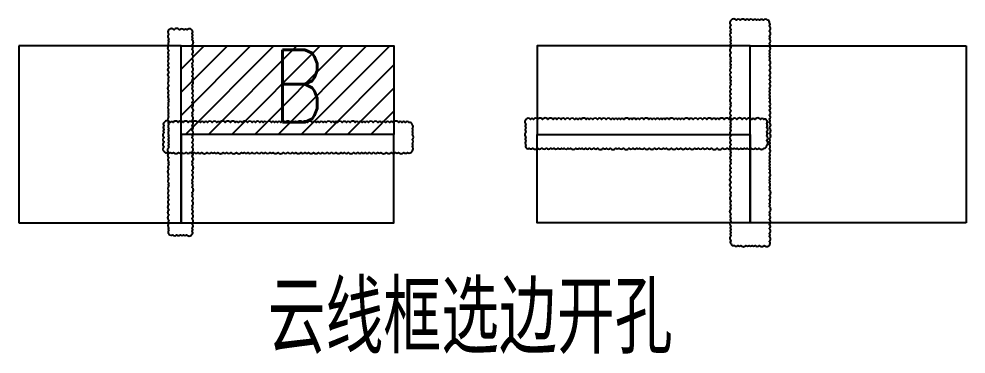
# Model space of a CAD drawing. Header units: millimetres. Extents: x -1471591 to 944464, y -468930 to 547002.
# Drawn here: x -984446 to -979862, y 20619 to 22241 of the extents above; entities that cross this region are included whole.
import ezdxf

# ---------------------------------------------------------------- set-up
doc = ezdxf.new("R2010")
doc.units = ezdxf.units.MM
doc.header["$LTSCALE"] = 10
doc.linetypes.add('-6_350_HOLE$0$DASH', pattern=[0.35, 0.25, -0.1])
doc.layers.add('PUB_TEXT', color=7, linetype='Continuous')
doc.styles.get("Standard").update_dxf_attribs({"font": 'simplex.shx', "width": 0.8, "bigfont": 'hztxt.shx'})

msp = doc.modelspace()

# ---------------------------------------------------------------- hatches: boundary and pattern name
h = msp.add_hatch()
h.set_pattern_fill('ANSI31', color=8, scale=50)
h.set_pattern_definition([(45, (-24189.18, -744.82), (-56.126601, 56.126601), [])])
h.paths.add_polyline_path([(-982631, 21682.2), (-982631, 22110.2), (-983661.8, 22110.2), (-983661.8, 21682.2)])

# ---------------------------------------------------------------- linework, layer by layer
for points in [[(-980999.3, 22234.3, 0.520567), (-980999.3, 22210.2, 0.520567), (-980999.3, 22189.4, 0.520567), (-980999.3, 22174.3, 0.520567), (-980999.3, 22153.2, 0.520567), (-980999.3, 22136.2, 0.520567), (-980999.3, 22121.7, 0.520567), (-980999.3, 22102.4, 0.520567), (-980999.3, 22077.4, 0.520567), (-980999.3, 22052.2, 0.520567), (-980999.3, 22036.9, 0.520567), (-980999.3, 22018.1, 0.520567), (-980999.3, 22004.1, 0.520567), (-980999.3, 21980.9, 0.520567), (-980999.3, 21959.2, 0.520567), (-980999.3, 21940.6, 0.520567), (-980999.3, 21922.8, 0.520567), (-980999.3, 21899.7, 0.520567), (-980999.3, 21879.1, 0.520567), (-980999.3, 21857.6, 0.520567), (-980999.3, 21834, 0.520567), (-980999.3, 21819.6, 0.520567), (-980999.3, 21796.5, 0.520567), (-980999.3, 21774.1, 0.520567), (-980999.3, 21750.4, 0.520567), (-980999.3, 21733.5, 0.520567), (-980999.3, 21719.2, 0.520567), (-980999.3, 21700.2, 0.520567), (-980999.3, 21676.4, 0.520567), (-980999.3, 21653.3, 0.520567), (-980999.3, 21632.8, 0.520567), (-980999.3, 21611.8, 0.520567), (-980999.3, 21593.9, 0.520567), (-980999.3, 21578.5, 0.520567), (-980999.3, 21558.4, 0.520567), (-980999.3, 21541.6, 0.520567), (-980999.3, 21519.1, 0.520567), (-980999.3, 21499.1, 0.520567), (-980999.3, 21476.6, 0.520567), (-980999.3, 21450.3, 0.520567), (-980999.3, 21423.8, 0.520567), (-980999.3, 21400.6, 0.520567), (-980999.3, 21384.8, 0.520567), (-980999.3, 21359.1, 0.520567), (-980999.3, 21340.1, 0.520567), (-980999.3, 21321.9, 0.520567), (-980999.3, 21295.8, 0.520567), (-980999.3, 21276.9, 0.520567), (-980999.3, 21259.9, 0.520567), (-980999.3, 21237.8, 0.520567), (-980999.3, 21221.4, 0.520567), (-980999.3, 21207, 0.520567), (-980999.3, 21192.2, 0.520567), (-980999.3, 21167.6, 0.520567), (-980999.3, 21153.1, 0.520567), (-980983.1, 21145, 0.520567), (-980965.6, 21145, 0.520567), (-980951.9, 21145, 0.520567), (-980927, 21145, 0.520567), (-980911.4, 21145, 0.520567), (-980897.6, 21145, 0.520567), (-980883.1, 21145, 0.520567), (-980862.1, 21145, 0.520567), (-980838.3, 21145, 0.520567), (-980814.3, 21145, 0.520567), (-980814.2, 21163.1, 0.520567), (-980814.2, 21188, 0.520567), (-980814.2, 21202.5, 0.520567), (-980814.2, 21226.4, 0.520567), (-980814.2, 21246.2, 0.520567), (-980814.2, 21270.3, 0.520567), (-980814.2, 21290.4, 0.520567), (-980814.2, 21306.3, 0.520567), (-980814.2, 21332.6, 0.520567), (-980814.2, 21348, 0.520567), (-980814.2, 21367.2, 0.520567), (-980814.2, 21386.9, 0.520567), (-980814.2, 21413.5, 0.520567), (-980814.2, 21428.5, 0.520567), (-980814.2, 21447.1, 0.520567), (-980814.2, 21460.8, 0.520567), (-980814.2, 21475.4, 0.520567), (-980814.2, 21495.4, 0.520567), (-980814.2, 21514.2, 0.520567), (-980814.2, 21528.7, 0.520567), (-980814.2, 21542.4, 0.520567), (-980814.2, 21557.1, 0.520567), (-980814.2, 21573.4, 0.520567), (-980814.2, 21591, 0.520567), (-980814.2, 21612.8, 0.520567), (-980814.2, 21630.8, 0.520567), (-980814.2, 21647.5, 0.520567), (-980814.2, 21660.9, 0.520567), (-980814.2, 21687.3, 0.520567), (-980814.2, 21713.8, 0.520567), (-980814.2, 21739.9, 0.520567), (-980814.2, 21755.1, 0.520567), (-980814.2, 21774.8, 0.520567), (-980814.2, 21798.6, 0.520567), (-980814.2, 21818.1, 0.520567), (-980814.2, 21839.1, 0.520567), (-980814.2, 21857.8, 0.520567), (-980814.2, 21873.6, 0.520567), (-980814.2, 21889.6, 0.520567), (-980814.2, 21906.6, 0.520567), (-980814.2, 21926.2, 0.520567), (-980814.2, 21948, 0.520567), (-980814.2, 21967.4, 0.520567), (-980814.2, 21992.8, 0.520567), (-980814.2, 22016.8, 0.520567), (-980814.2, 22041.9, 0.520567), (-980814.2, 22058.8, 0.520567), (-980814.2, 22072.4, 0.520567), (-980814.2, 22086.3, 0.520567), (-980814.2, 22107.9, 0.520567), (-980814.2, 22121.5, 0.520567), (-980814.2, 22143.9, 0.520567), (-980814.2, 22157.3, 0.520567), (-980814.2, 22182.4, 0.520567), (-980814.2, 22207.1, 0.520567), (-980814.2, 22222, 0.520567), (-980820.8, 22234.3, 0.520567), (-980843.9, 22234.3, 0.520567), (-980861.2, 22234.3, 0.520567), (-980876.4, 22234.3, 0.520567), (-980893.3, 22234.3, 0.520567), (-980912.3, 22234.3, 0.520567), (-980930.6, 22234.3, 0.520567), (-980954.9, 22234.3, 0.520567), (-980974, 22234.3, 0.520567)], [(-983720.1, 22187.7, 0.520567), (-983720.1, 22168, 0.520567), (-983720.1, 22144.1, 0.520567), (-983720.1, 22128.9, 0.520567), (-983720.1, 22112.3, 0.520567), (-983720.1, 22087.2, 0.520567), (-983720.1, 22067.4, 0.520567), (-983720.1, 22047.7, 0.520567), (-983720.1, 22025.7, 0.520567), (-983720.1, 22007.2, 0.520567), (-983720.1, 21982.7, 0.520567), (-983720.1, 21958.1, 0.520567), (-983720.1, 21941.7, 0.520567), (-983720.1, 21918.4, 0.520567), (-983720.1, 21892.7, 0.520567), (-983720.1, 21873, 0.520567), (-983720.1, 21854.8, 0.520567), (-983720.1, 21840.4, 0.520567), (-983720.1, 21823.2, 0.520567), (-983720.1, 21801.6, 0.520567), (-983720.1, 21784.6, 0.520567), (-983720.1, 21766.7, 0.520567), (-983720.1, 21745.4, 0.520567), (-983720.1, 21730.5, 0.520567), (-983720.1, 21712.8, 0.520567), (-983720.1, 21697.2, 0.520567), (-983720.1, 21679.9, 0.520567), (-983720.1, 21665.2, 0.520567), (-983720.1, 21649.7, 0.520567), (-983720.1, 21635.7, 0.520567), (-983720.1, 21620, 0.520567), (-983720.1, 21593.7, 0.520567), (-983720.1, 21568.7, 0.520567), (-983720.1, 21549.8, 0.520567), (-983720.1, 21533.6, 0.520567), (-983720.1, 21514.5, 0.520567), (-983720.1, 21489.1, 0.520567), (-983720.1, 21466.7, 0.520567), (-983720.1, 21445.3, 0.520567), (-983720.1, 21431.4, 0.520567), (-983720.1, 21409, 0.520567), (-983720.1, 21385.7, 0.520567), (-983720.1, 21366.6, 0.520567), (-983720.1, 21342.7, 0.520567), (-983720.1, 21316.9, 0.520567), (-983720.1, 21291.2, 0.520567), (-983720.1, 21266.3, 0.520567), (-983720.1, 21250.3, 0.520567), (-983720.1, 21230.5, 0.520567), (-983720.1, 21217.1, 0.520567), (-983720.1, 21200.2, 0.520567), (-983701.7, 21196.6, 0.520567), (-983682.2, 21196.6, 0.520567), (-983664.9, 21196.6, 0.520567), (-983650.5, 21196.6, 0.520567), (-983634.7, 21196.6, 0.520567), (-983608.8, 21197, 0.520567), (-983608.8, 21213.7, 0.520567), (-983608.8, 21227.7, 0.520567), (-983608.8, 21249.5, 0.520567), (-983608.8, 21274.7, 0.520567), (-983608.8, 21298.6, 0.520567), (-983608.8, 21318.8, 0.520567), (-983608.8, 21336, 0.520567), (-983608.8, 21361, 0.520567), (-983608.8, 21383.4, 0.520567), (-983608.8, 21400.3, 0.520567), (-983608.8, 21426.5, 0.520567), (-983608.8, 21445.6, 0.520567), (-983608.8, 21460.9, 0.520567), (-983608.8, 21486.1, 0.520567), (-983608.8, 21507.9, 0.520567), (-983608.8, 21534.5, 0.520567), (-983608.8, 21550.6, 0.520567), (-983608.8, 21576, 0.520567), (-983608.8, 21596.8, 0.520567), (-983608.8, 21620.8, 0.520567), (-983608.8, 21643.5, 0.520567), (-983608.8, 21666.5, 0.520567), (-983608.8, 21680.7, 0.520567), (-983608.8, 21702.1, 0.520567), (-983608.8, 21724.3, 0.520567), (-983608.8, 21748.3, 0.520567), (-983608.8, 21772.1, 0.520567), (-983608.8, 21786.2, 0.520567), (-983608.8, 21811.8, 0.520567), (-983608.8, 21835.9, 0.520567), (-983608.8, 21858.8, 0.520567), (-983608.8, 21881.8, 0.520567), (-983608.8, 21903.2, 0.520567), (-983608.8, 21920.4, 0.520567), (-983608.8, 21944.2, 0.520567), (-983608.8, 21964.7, 0.520567), (-983608.8, 21984.5, 0.520567), (-983608.8, 22008.9, 0.520567), (-983608.8, 22024.6, 0.520567), (-983608.8, 22047.5, 0.520567), (-983608.8, 22070.8, 0.520567), (-983608.8, 22094.9, 0.520567), (-983608.8, 22114, 0.520567), (-983608.8, 22140.2, 0.520567), (-983608.8, 22155, 0.520567), (-983608.8, 22169.8, 0.520567), (-983608.8, 22186.1, 0.520567), (-983632.8, 22187.7, 0.520567), (-983646.5, 22187.7, 0.520567), (-983669.6, 22187.7, 0.520567), (-983695.6, 22187.7, 0.520567)], [(-983743.8, 21739.8, 0.520567), (-983743.8, 21724.6, 0.520567), (-983743.8, 21705.8, 0.520567), (-983743.8, 21691, 0.520567), (-983743.8, 21666.4, 0.520567), (-983743.8, 21645.4, 0.520567), (-983743.8, 21621.3, 0.520567), (-983743.8, 21599, 0.520567), (-983729.4, 21595.1, 0.520567), (-983713.6, 21595.1, 0.520567), (-983697.9, 21595.1, 0.520567), (-983674.3, 21595.1, 0.520567), (-983659.6, 21595.1, 0.520567), (-983636.1, 21595.1, 0.520567), (-983617.7, 21595.1, 0.520567), (-983597.5, 21595.1, 0.520567), (-983580.2, 21595.1, 0.520567), (-983560.9, 21595.1, 0.520567), (-983536.4, 21595.1, 0.520567), (-983514.1, 21595.1, 0.520567), (-983500.3, 21595.1, 0.520567), (-983482.9, 21595.1, 0.520567), (-983457.9, 21595.1, 0.520567), (-983441, 21595.1, 0.520567), (-983419.7, 21595.1, 0.520567), (-983393.6, 21595.1, 0.520567), (-983369.2, 21595.1, 0.520567), (-983355.6, 21595.1, 0.520567), (-983338.2, 21595.1, 0.520567), (-983318.6, 21595.1, 0.520567), (-983295.4, 21595.1, 0.520567), (-983271.9, 21595.1, 0.520567), (-983254, 21595.1, 0.520567), (-983230.6, 21595.1, 0.520567), (-983216.1, 21595.1, 0.520567), (-983192.2, 21595.1, 0.520567), (-983167.2, 21595.1, 0.520567), (-983144.6, 21595.1, 0.520567), (-983123.1, 21595.1, 0.520567), (-983105.8, 21595.1, 0.520567), (-983081.8, 21595.1, 0.520567), (-983061.3, 21595.1, 0.520567), (-983044.3, 21595.1, 0.520567), (-983020.4, 21595.1, 0.520567), (-982996.7, 21595.1, 0.520567), (-982977.9, 21595.1, 0.520567), (-982954.8, 21595.1, 0.520567), (-982933.5, 21595.1, 0.520567), (-982911.6, 21595.1, 0.520567), (-982887.8, 21595.1, 0.520567), (-982871.2, 21595.1, 0.520567), (-982851.9, 21595.1, 0.520567), (-982826.7, 21595.1, 0.520567), (-982805.7, 21595.1, 0.520567), (-982787.3, 21595.1, 0.520567), (-982770, 21595.1, 0.520567), (-982751.6, 21595.1, 0.520567), (-982729.4, 21595.1, 0.520567), (-982708.7, 21595.1, 0.520567), (-982693.8, 21595.1, 0.520567), (-982668.1, 21595.1, 0.520567), (-982644.3, 21595.1, 0.520567), (-982623.8, 21595.1, 0.520567), (-982608.7, 21595.1, 0.520567), (-982583.5, 21595.1, 0.520567), (-982565.6, 21595.1, 0.520567), (-982549.4, 21595.1, 0.520567), (-982543.1, 21602.6, 0.520567), (-982543.1, 21622.7, 0.520567), (-982543.1, 21636.8, 0.520567), (-982543.1, 21658, 0.520567), (-982543.1, 21680.7, 0.520567), (-982543.1, 21694.4, 0.520567), (-982543.1, 21710.3, 0.520567), (-982543.1, 21728.9, 0.520567), (-982558.4, 21739.8, 0.520567), (-982576.6, 21739.8, 0.520567), (-982592.3, 21739.8, 0.520567), (-982608.2, 21739.8, 0.520567), (-982633.9, 21739.8, 0.520567), (-982652.7, 21739.8, 0.520567), (-982670.9, 21739.8, 0.520567), (-982690, 21739.8, 0.520567), (-982708.7, 21739.8, 0.520567), (-982731, 21739.8, 0.520567), (-982753.9, 21739.8, 0.520567), (-982771.2, 21739.8, 0.520567), (-982784.6, 21739.8, 0.520567), (-982802.4, 21739.8, 0.520567), (-982818.4, 21739.8, 0.520567), (-982842.8, 21739.8, 0.520567), (-982861.3, 21739.8, 0.520567), (-982881.6, 21739.8, 0.520567), (-982903.9, 21739.8, 0.520567), (-982920, 21739.8, 0.520567), (-982935.2, 21739.8, 0.520567), (-982958.7, 21739.8, 0.520567), (-982973.3, 21739.8, 0.520567), (-982992.8, 21739.8, 0.520567), (-983006.6, 21739.8, 0.520567), (-983026.2, 21739.8, 0.520567), (-983049, 21739.8, 0.520567), (-983073.6, 21739.8, 0.520567), (-983097.8, 21739.8, 0.520567), (-983117.5, 21739.8, 0.520567), (-983132.4, 21739.8, 0.520567), (-983157.1, 21739.8, 0.520567), (-983178.2, 21739.8, 0.520567), (-983195.4, 21739.8, 0.520567), (-983208.9, 21739.8, 0.520567), (-983224.2, 21739.8, 0.520567), (-983246.5, 21739.8, 0.520567), (-983264.5, 21739.8, 0.520567), (-983280.3, 21739.8, 0.520567), (-983301.9, 21739.8, 0.520567), (-983317.2, 21739.8, 0.520567), (-983340.6, 21739.8, 0.520567), (-983365.5, 21739.8, 0.520567), (-983385.4, 21739.8, 0.520567), (-983399.3, 21739.8, 0.520567), (-983422.9, 21739.8, 0.520567), (-983447.9, 21739.8, 0.520567), (-983474.5, 21739.8, 0.520567), (-983488.8, 21739.8, 0.520567), (-983510.7, 21739.8, 0.520567), (-983533.2, 21739.8, 0.520567), (-983551.2, 21739.8, 0.520567), (-983567.1, 21739.8, 0.520567), (-983581.6, 21739.8, 0.520567), (-983606.2, 21739.8, 0.520567), (-983627.2, 21739.8, 0.520567), (-983651.9, 21739.8, 0.520567), (-983675.6, 21739.8, 0.520567), (-983700.4, 21739.8, 0.520567), (-983713.9, 21739.8, 0.520567)], [(-981991.2, 21754.7, 0.520567), (-981991.2, 21730.9, 0.520567), (-981991.2, 21714.1, 0.520567), (-981991.2, 21694.4, 0.520567), (-981991.2, 21668.4, 0.520567), (-981991.2, 21650.3, 0.520567), (-981991.2, 21630.7, 0.520567), (-981989.8, 21615.9, 0.520567), (-981976.3, 21615.9, 0.520567), (-981959.5, 21615.9, 0.520567), (-981935.9, 21615.9, 0.520567), (-981915.6, 21615.9, 0.520567), (-981893, 21615.9, 0.520567), (-981871.9, 21615.9, 0.520567), (-981857.6, 21615.9, 0.520567), (-981836.2, 21615.9, 0.520567), (-981820.6, 21615.9, 0.520567), (-981807.1, 21615.9, 0.520567), (-981789.4, 21615.9, 0.520567), (-981775.7, 21615.9, 0.520567), (-981750.6, 21615.9, 0.520567), (-981734.8, 21615.9, 0.520567), (-981720.6, 21615.9, 0.520567), (-981702.6, 21615.9, 0.520567), (-981684.7, 21615.9, 0.520567), (-981663.7, 21615.9, 0.520567), (-981644.4, 21615.9, 0.520567), (-981618.3, 21615.9, 0.520567), (-981602.6, 21615.9, 0.520567), (-981583.9, 21615.9, 0.520567), (-981557.3, 21615.9, 0.520567), (-981542.7, 21615.9, 0.520567), (-981519.7, 21615.9, 0.520567), (-981493.6, 21615.9, 0.520567), (-981474.4, 21615.9, 0.520567), (-981455.8, 21615.9, 0.520567), (-981441.7, 21615.9, 0.520567), (-981418.9, 21615.9, 0.520567), (-981394.9, 21615.9, 0.520567), (-981369.9, 21615.9, 0.520567), (-981349.5, 21615.9, 0.520567), (-981326.8, 21615.9, 0.520567), (-981312.4, 21615.9, 0.520567), (-981288.1, 21615.9, 0.520567), (-981263, 21615.9, 0.520567), (-981243, 21615.9, 0.520567), (-981219.3, 21615.9, 0.520567), (-981200.3, 21615.9, 0.520567), (-981175, 21615.9, 0.520567), (-981158.8, 21615.9, 0.520567), (-981136.2, 21615.9, 0.520567), (-981115.3, 21615.9, 0.520567), (-981093.4, 21615.9, 0.520567), (-981067.2, 21615.9, 0.520567), (-981041, 21615.9, 0.520567), (-981017.9, 21615.9, 0.520567), (-980999, 21615.9, 0.520567), (-980983.7, 21615.9, 0.520567), (-980969.9, 21615.9, 0.520567), (-980951.9, 21615.9, 0.520567), (-980935, 21615.9, 0.520567), (-980921.4, 21615.9, 0.520567), (-980903.1, 21615.9, 0.520567), (-980881.8, 21615.9, 0.520567), (-980864.3, 21615.9, 0.520567), (-980839.1, 21615.9, 0.520567), (-980827.6, 21627.2, 0.520567), (-980827.6, 21653.1, 0.520567), (-980827.6, 21675.2, 0.520567), (-980827.6, 21693.8, 0.520567), (-980827.6, 21715.9, 0.520567), (-980827.6, 21734.6, 0.520567), (-980827.6, 21750.9, 0.520567), (-980840.4, 21754.7, 0.520567), (-980857.1, 21754.7, 0.520567), (-980883.4, 21754.7, 0.520567), (-980899.7, 21754.7, 0.520567), (-980924.2, 21754.7, 0.520567), (-980945.1, 21754.7, 0.520567), (-980971.3, 21754.7, 0.520567), (-980992.5, 21754.7, 0.520567), (-981008.2, 21754.7, 0.520567), (-981032.2, 21754.7, 0.520567), (-981057.1, 21754.7, 0.520567), (-981072.3, 21754.7, 0.520567), (-981091.7, 21754.7, 0.520567), (-981117.2, 21754.7, 0.520567), (-981137.4, 21754.7, 0.520567), (-981160.4, 21754.7, 0.520567), (-981183.4, 21754.7, 0.520567), (-981202.3, 21754.7, 0.520567), (-981227.8, 21754.7, 0.520567), (-981243.7, 21754.7, 0.520567), (-981259, 21754.7, 0.520567), (-981275, 21754.7, 0.520567), (-981299.4, 21754.7, 0.520567), (-981318.5, 21754.7, 0.520567), (-981332, 21754.7, 0.520567), (-981346, 21754.7, 0.520567), (-981364.3, 21754.7, 0.520567), (-981380.8, 21754.7, 0.520567), (-981397.1, 21754.7, 0.520567), (-981422.1, 21754.7, 0.520567), (-981441.8, 21754.7, 0.520567), (-981459.5, 21754.7, 0.520567), (-981478, 21754.7, 0.520567), (-981492.3, 21754.7, 0.520567), (-981517, 21754.7, 0.520567), (-981534.4, 21754.7, 0.520567), (-981548.9, 21754.7, 0.520567), (-981565.2, 21754.7, 0.520567), (-981580.3, 21754.7, 0.520567), (-981603.5, 21754.7, 0.520567), (-981626.1, 21754.7, 0.520567), (-981645.8, 21754.7, 0.520567), (-981668.4, 21754.7, 0.520567), (-981686.2, 21754.7, 0.520567), (-981700.6, 21754.7, 0.520567), (-981725.2, 21754.7, 0.520567), (-981740.1, 21754.7, 0.520567), (-981756.5, 21754.7, 0.520567), (-981779, 21754.7, 0.520567), (-981801.9, 21754.7, 0.520567), (-981822.4, 21754.7, 0.520567), (-981842.3, 21754.7, 0.520567), (-981861.1, 21754.7, 0.520567), (-981885.6, 21754.7, 0.520567), (-981912.1, 21754.7, 0.520567), (-981935.7, 21754.7, 0.520567), (-981955.9, 21754.7, 0.520567), (-981970.9, 21754.7, 0.520567)]]:
    msp.add_lwpolyline(points, format="xyb", close=True)
at = {"linetype": '-6_350_HOLE$0$DASH'}
for points in [[(-983661.8, 22110.2), (-984446.4, 22110.2), (-984446.4, 21254.3), (-983661.8, 21254.3)], [(-980907.3, 22110.2), (-979861.8, 22110.2), (-979861.8, 21254.3), (-980907.3, 21254.3)]]:
    msp.add_lwpolyline(points, close=True, dxfattribs=at)
at = {"color": 1}
msp.add_lwpolyline([(-983661.8, 22110.2), (-982631, 22110.2), (-982631, 21682.2), (-983661.8, 21682.2)], close=True, dxfattribs=at)
for points in [[(-980907.3, 22110.2), (-981938, 22110.2), (-981938, 21682.2), (-980907.3, 21682.2)], [(-983661.8, 21254.3), (-982631, 21254.3), (-982631, 21682.2), (-983661.8, 21682.2)], [(-980907.3, 21254.3), (-981938, 21254.3), (-981938, 21682.2), (-980907.3, 21682.2)]]:
    msp.add_lwpolyline(points, close=True)

# ---------------------------------------------------------------- texts
at = {"layer": 'PUB_TEXT', "width": 0.8}
for s, p in [('B', (-983219.1, 21741.2)), ('云线框选边开孔', (-983242.4, 20620.4))]:
    msp.add_text(s, height=350, dxfattribs=at).set_placement(p)

doc.saveas('drawing.dxf')
